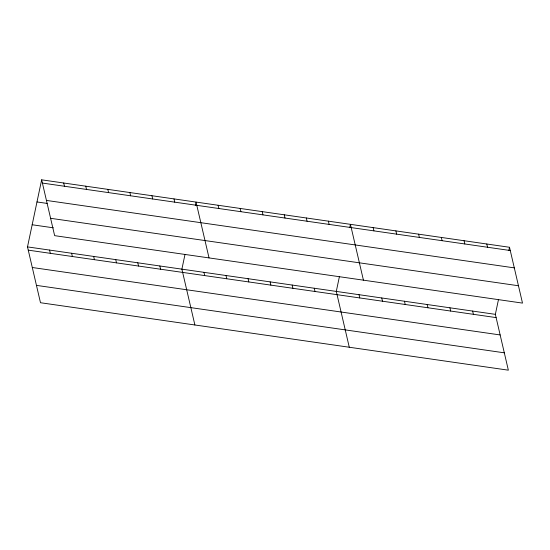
<?xml version="1.0" encoding="UTF-8"?>
<svg xmlns="http://www.w3.org/2000/svg" width="550" height="550" viewBox="0 0 550 550"><rect width="100%" height="100%" fill="white"/><g stroke="black" fill="none" stroke-linecap="round" stroke-linejoin="round"><path stroke-width="0.82" d="M498.472 299.592L495.357 314.346L508.351 370.178L40.494 302.727L27.5 246.895L41.649 179.822L509.506 247.273L522.5 303.105L54.643 235.654L41.649 179.822M185.006 254.396L181.892 269.156L194.886 324.988M195.353 205.363L196.041 202.084L209.034 257.916M339.398 276.657L336.291 291.411L349.278 347.243M349.745 227.617L350.433 224.338L363.426 280.17M508.819 250.553L509.506 247.273M42.405 183.074L510.263 250.525M46.441 200.427L514.305 267.877M36.981 201.953L47.156 203.424M50.6 218.302L518.464 285.752M32.168 224.758L53.377 227.817M27.5 246.895L495.357 314.346M28.256 250.147L496.114 317.597M32.292 267.499L500.156 334.95M36.451 285.374L504.316 352.825M486.784 244.001L487.541 247.246M464.056 240.721L464.812 243.973M472.636 311.073L473.392 314.318M441.334 237.442L442.09 240.694M449.914 307.794L450.67 311.046M418.612 234.169L419.368 237.421M427.185 304.521L427.941 307.766M395.883 230.89L396.639 234.142M404.463 301.242L405.219 304.494M373.161 227.617L373.918 230.869M381.734 297.962L382.491 301.214M359.013 294.69L359.769 297.942M328.377 221.162L329.134 224.407M306.322 217.979L307.079 221.231M314.229 288.234L314.985 291.486M284.268 214.803L285.024 218.048M292.174 285.051L292.93 288.303M262.212 211.619L262.969 214.871M270.119 281.875L270.875 285.12M240.151 208.443L240.914 211.688M248.064 278.692L248.82 281.944M218.096 205.26L218.852 208.512M226.009 275.516L226.765 278.761M203.947 272.332L204.703 275.584M173.986 198.901L174.742 202.153M151.931 195.724L152.687 198.969M159.837 265.973L160.593 269.225M129.876 192.541L130.632 195.793M137.782 262.797L138.538 266.042M107.814 189.358L108.57 192.61M115.727 259.614L116.483 262.866M85.759 186.182L86.515 189.434M93.672 256.438L94.428 259.683M63.704 182.999L64.46 186.251M71.61 253.254L72.366 256.506M49.555 250.071L50.311 253.323"/></g></svg>
